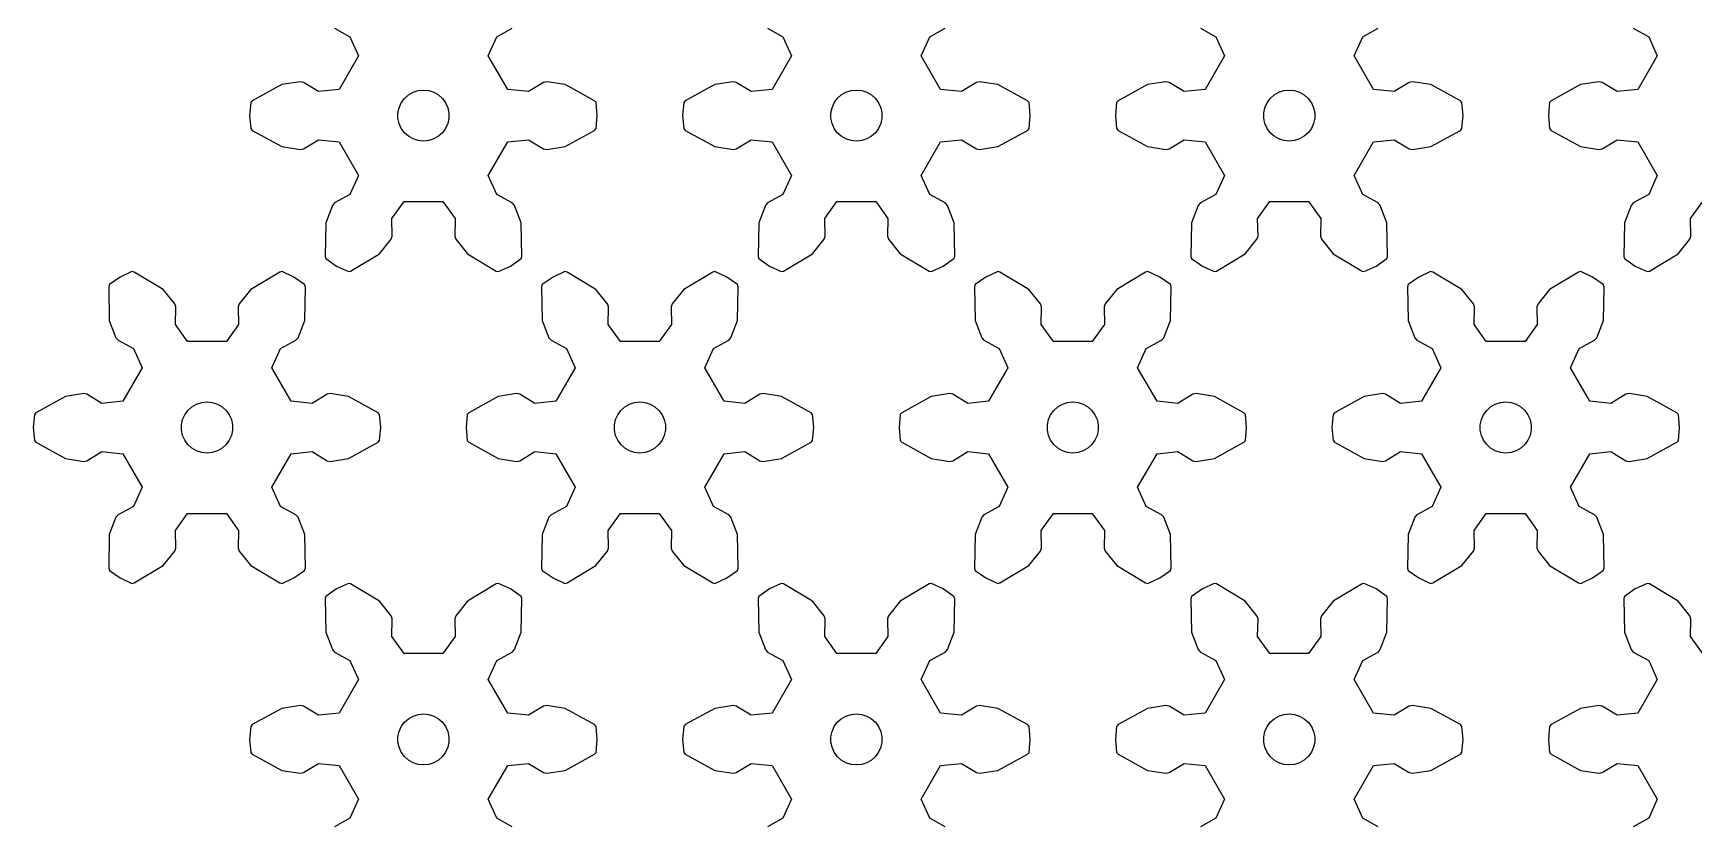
# Model space of a CAD drawing. Extents: x 0 to 198, y 0 to 238.
# Drawn here: x 0 to 97.3, y 59.2 to 105.4 of the extents above; entities that cross this region are included whole.
import ezdxf

# ---------------------------------------------------------------- set-up
doc = ezdxf.new("R2010")
doc.units = 0

msp = doc.modelspace()

# ---------------------------------------------------------------- linework, layer by layer
for p, q in [((17.667, 105.707), (18.566, 105.211)), ((18.566, 105.211), (19.074, 104.095)), ((26.67, 104.095), (27.177, 105.211)), ((27.177, 105.211), (28.077, 105.707)), ((43.039, 105.707), (43.938, 105.211)), ((43.938, 105.211), (44.446, 104.095)), ((52.042, 104.095), (52.549, 105.211)), ((52.549, 105.211), (53.449, 105.707)), ((68.411, 105.707), (69.31, 105.211)), ((69.31, 105.211), (69.817, 104.095)), ((77.414, 104.095), (77.921, 105.211)), ((77.921, 105.211), (78.82, 105.707)), ((93.782, 105.707), (94.682, 105.211)), ((94.682, 105.211), (95.189, 104.095)), ((19.074, 104.095), (17.935, 102.123)), ((27.808, 102.123), (26.67, 104.095)), ((44.446, 104.095), (43.307, 102.123)), ((53.18, 102.123), (52.042, 104.095)), ((69.817, 104.095), (68.679, 102.123)), ((78.552, 102.123), (77.414, 104.095)), ((95.189, 104.095), (94.051, 102.123)), ((14.572, 102.406), (12.842, 101.452)), ((15.644, 102.573), (14.572, 102.406)), ((15.836, 102.536), (15.644, 102.573)), ((16.715, 102.005), (15.836, 102.536)), ((29.908, 102.536), (29.028, 102.005)), ((30.1, 102.573), (29.908, 102.536)), ((31.172, 102.406), (30.1, 102.573)), ((32.902, 101.452), (31.172, 102.406)), ((39.943, 102.406), (38.214, 101.452)), ((41.016, 102.573), (39.943, 102.406)), ((41.208, 102.536), (41.016, 102.573)), ((42.087, 102.005), (41.208, 102.536)), ((55.28, 102.536), (54.4, 102.005)), ((55.471, 102.573), (55.28, 102.536)), ((56.544, 102.406), (55.471, 102.573)), ((58.273, 101.452), (56.544, 102.406)), ((65.315, 102.406), (63.586, 101.452)), ((66.388, 102.573), (65.315, 102.406)), ((66.58, 102.536), (66.388, 102.573)), ((67.459, 102.005), (66.58, 102.536)), ((80.651, 102.536), (79.772, 102.005)), ((80.843, 102.573), (80.651, 102.536)), ((81.916, 102.406), (80.843, 102.573)), ((83.645, 101.452), (81.916, 102.406)), ((90.687, 102.406), (88.958, 101.452)), ((91.76, 102.573), (90.687, 102.406)), ((91.951, 102.536), (91.76, 102.573)), ((92.831, 102.005), (91.951, 102.536)), ((12.753, 101.349), (12.686, 100.588)), ((12.842, 101.452), (12.753, 101.349)), ((17.935, 102.123), (16.715, 102.005)), ((21.445, 101.051), (21.573, 101.338)), ((21.573, 101.338), (21.757, 101.591)), ((21.757, 101.591), (21.99, 101.801)), ((21.99, 101.801), (22.262, 101.958)), ((22.262, 101.958), (22.56, 102.055)), ((22.56, 102.055), (22.872, 102.088)), ((22.872, 102.088), (23.184, 102.055)), ((23.184, 102.055), (23.482, 101.958)), ((23.482, 101.958), (23.754, 101.801)), ((23.754, 101.801), (23.987, 101.591)), ((23.987, 101.591), (24.171, 101.338)), ((24.171, 101.338), (24.298, 101.051)), ((29.028, 102.005), (27.808, 102.123)), ((32.991, 101.349), (32.902, 101.452)), ((33.058, 100.588), (32.991, 101.349)), ((38.124, 101.349), (38.058, 100.588)), ((38.214, 101.452), (38.124, 101.349)), ((43.307, 102.123), (42.087, 102.005)), ((46.817, 101.051), (46.945, 101.338)), ((46.945, 101.338), (47.129, 101.591)), ((47.129, 101.591), (47.362, 101.801)), ((47.362, 101.801), (47.634, 101.958)), ((47.634, 101.958), (47.932, 102.055)), ((47.932, 102.055), (48.244, 102.088)), ((48.244, 102.088), (48.556, 102.055)), ((48.556, 102.055), (48.854, 101.958)), ((48.854, 101.958), (49.125, 101.801)), ((49.125, 101.801), (49.358, 101.591)), ((49.358, 101.591), (49.543, 101.338)), ((49.543, 101.338), (49.67, 101.051)), ((54.4, 102.005), (53.18, 102.123)), ((58.363, 101.349), (58.273, 101.452)), ((58.43, 100.588), (58.363, 101.349)), ((63.496, 101.349), (63.43, 100.588)), ((63.586, 101.452), (63.496, 101.349)), ((68.679, 102.123), (67.459, 102.005)), ((72.189, 101.051), (72.316, 101.338)), ((72.316, 101.338), (72.501, 101.591)), ((72.501, 101.591), (72.734, 101.801)), ((72.734, 101.801), (73.005, 101.958)), ((73.005, 101.958), (73.304, 102.055)), ((73.304, 102.055), (73.615, 102.088)), ((73.615, 102.088), (73.927, 102.055)), ((73.927, 102.055), (74.226, 101.958)), ((74.226, 101.958), (74.497, 101.801)), ((74.497, 101.801), (74.73, 101.591)), ((74.73, 101.591), (74.915, 101.338)), ((74.915, 101.338), (75.042, 101.051)), ((79.772, 102.005), (78.552, 102.123)), ((83.735, 101.349), (83.645, 101.452)), ((83.801, 100.588), (83.735, 101.349)), ((88.868, 101.349), (88.801, 100.588)), ((88.958, 101.452), (88.868, 101.349)), ((94.051, 102.123), (92.831, 102.005)), ((12.686, 100.588), (12.753, 99.826)), ((21.38, 100.744), (21.445, 101.051)), ((21.38, 100.431), (21.38, 100.744)), ((21.445, 100.124), (21.38, 100.431)), ((24.298, 101.051), (24.364, 100.744)), ((24.364, 100.431), (24.298, 100.124)), ((24.364, 100.744), (24.364, 100.431)), ((32.991, 99.826), (33.058, 100.588)), ((38.058, 100.588), (38.124, 99.826)), ((46.752, 100.744), (46.817, 101.051)), ((46.752, 100.431), (46.752, 100.744)), ((46.817, 100.124), (46.752, 100.431)), ((49.67, 101.051), (49.735, 100.744)), ((49.735, 100.431), (49.67, 100.124)), ((49.735, 100.744), (49.735, 100.431)), ((58.363, 99.826), (58.43, 100.588)), ((63.43, 100.588), (63.496, 99.826)), ((72.124, 100.744), (72.189, 101.051)), ((72.124, 100.431), (72.124, 100.744)), ((72.189, 100.124), (72.124, 100.431)), ((75.042, 101.051), (75.107, 100.744)), ((75.107, 100.431), (75.042, 100.124)), ((75.107, 100.744), (75.107, 100.431)), ((83.735, 99.826), (83.801, 100.588)), ((88.801, 100.588), (88.868, 99.826)), ((12.753, 99.826), (12.842, 99.724)), ((12.842, 99.724), (14.572, 98.769)), ((21.573, 99.838), (21.445, 100.124)), ((21.757, 99.584), (21.573, 99.838)), ((21.99, 99.374), (21.757, 99.584)), ((22.262, 99.217), (21.99, 99.374)), ((23.754, 99.374), (23.482, 99.217)), ((23.987, 99.584), (23.754, 99.374)), ((24.171, 99.838), (23.987, 99.584)), ((24.298, 100.124), (24.171, 99.838)), ((31.172, 98.769), (32.902, 99.724)), ((32.902, 99.724), (32.991, 99.826)), ((38.124, 99.826), (38.214, 99.724)), ((38.214, 99.724), (39.943, 98.769)), ((46.945, 99.838), (46.817, 100.124)), ((47.129, 99.584), (46.945, 99.838)), ((47.362, 99.374), (47.129, 99.584)), ((47.634, 99.217), (47.362, 99.374)), ((49.125, 99.374), (48.854, 99.217)), ((49.358, 99.584), (49.125, 99.374)), ((49.543, 99.838), (49.358, 99.584)), ((49.67, 100.124), (49.543, 99.838)), ((56.544, 98.769), (58.273, 99.724)), ((58.273, 99.724), (58.363, 99.826)), ((63.496, 99.826), (63.586, 99.724)), ((63.586, 99.724), (65.315, 98.769)), ((72.316, 99.838), (72.189, 100.124)), ((72.501, 99.584), (72.316, 99.838)), ((72.734, 99.374), (72.501, 99.584)), ((73.005, 99.217), (72.734, 99.374)), ((74.497, 99.374), (74.226, 99.217)), ((74.73, 99.584), (74.497, 99.374)), ((74.915, 99.838), (74.73, 99.584)), ((75.042, 100.124), (74.915, 99.838)), ((81.916, 98.769), (83.645, 99.724)), ((83.645, 99.724), (83.735, 99.826)), ((88.868, 99.826), (88.958, 99.724)), ((88.958, 99.724), (90.687, 98.769)), ((14.572, 98.769), (15.644, 98.602)), ((15.644, 98.602), (15.836, 98.64)), ((15.836, 98.64), (16.715, 99.17)), ((16.715, 99.17), (17.935, 99.052)), ((17.935, 99.052), (19.074, 97.08)), ((22.56, 99.12), (22.262, 99.217)), ((22.872, 99.088), (22.56, 99.12)), ((23.184, 99.12), (22.872, 99.088)), ((23.482, 99.217), (23.184, 99.12)), ((26.67, 97.08), (27.808, 99.052)), ((27.808, 99.052), (29.028, 99.17)), ((29.028, 99.17), (29.908, 98.64)), ((29.908, 98.64), (30.1, 98.602)), ((30.1, 98.602), (31.172, 98.769)), ((39.943, 98.769), (41.016, 98.602)), ((41.016, 98.602), (41.208, 98.64)), ((41.208, 98.64), (42.087, 99.17)), ((42.087, 99.17), (43.307, 99.052)), ((43.307, 99.052), (44.446, 97.08)), ((47.932, 99.12), (47.634, 99.217)), ((48.244, 99.088), (47.932, 99.12)), ((48.556, 99.12), (48.244, 99.088)), ((48.854, 99.217), (48.556, 99.12)), ((52.042, 97.08), (53.18, 99.052)), ((53.18, 99.052), (54.4, 99.17)), ((54.4, 99.17), (55.28, 98.64)), ((55.28, 98.64), (55.471, 98.602)), ((55.471, 98.602), (56.544, 98.769)), ((65.315, 98.769), (66.388, 98.602)), ((66.388, 98.602), (66.58, 98.64)), ((66.58, 98.64), (67.459, 99.17)), ((67.459, 99.17), (68.679, 99.052)), ((68.679, 99.052), (69.817, 97.08)), ((73.304, 99.12), (73.005, 99.217)), ((73.615, 99.088), (73.304, 99.12)), ((73.927, 99.12), (73.615, 99.088)), ((74.226, 99.217), (73.927, 99.12)), ((77.414, 97.08), (78.552, 99.052)), ((78.552, 99.052), (79.772, 99.17)), ((79.772, 99.17), (80.651, 98.64)), ((80.651, 98.64), (80.843, 98.602)), ((80.843, 98.602), (81.916, 98.769)), ((90.687, 98.769), (91.76, 98.602)), ((91.76, 98.602), (91.951, 98.64)), ((91.951, 98.64), (92.831, 99.17)), ((92.831, 99.17), (94.051, 99.052)), ((94.051, 99.052), (95.189, 97.08)), ((19.074, 97.08), (18.566, 95.965)), ((27.177, 95.965), (26.67, 97.08)), ((44.446, 97.08), (43.938, 95.965)), ((52.549, 95.965), (52.042, 97.08)), ((69.817, 97.08), (69.31, 95.965)), ((77.921, 95.965), (77.414, 97.08)), ((95.189, 97.08), (94.682, 95.965)), ((17.667, 95.468), (17.538, 95.321)), ((18.566, 95.965), (17.667, 95.468)), ((21.021, 94.547), (21.733, 95.545)), ((21.733, 95.545), (24.01, 95.545)), ((24.01, 95.545), (24.723, 94.547)), ((28.077, 95.468), (27.177, 95.965)), ((28.205, 95.321), (28.077, 95.468)), ((43.039, 95.468), (42.91, 95.321)), ((43.938, 95.965), (43.039, 95.468)), ((46.393, 94.547), (47.105, 95.545)), ((47.105, 95.545), (49.382, 95.545)), ((49.382, 95.545), (50.095, 94.547)), ((53.449, 95.468), (52.549, 95.965)), ((53.577, 95.321), (53.449, 95.468)), ((68.411, 95.468), (68.282, 95.321)), ((69.31, 95.965), (68.411, 95.468)), ((71.765, 94.547), (72.477, 95.545)), ((72.477, 95.545), (74.754, 95.545)), ((74.754, 95.545), (75.466, 94.547)), ((78.82, 95.468), (77.921, 95.965)), ((78.949, 95.321), (78.82, 95.468)), ((93.782, 95.468), (93.654, 95.321)), ((94.682, 95.965), (93.782, 95.468)), ((97.136, 94.547), (97.849, 95.545)), ((17.538, 95.321), (17.147, 94.309)), ((21.041, 93.52), (21.021, 94.547)), ((24.723, 94.547), (24.703, 93.52)), ((28.596, 94.309), (28.205, 95.321)), ((42.91, 95.321), (42.519, 94.309)), ((46.413, 93.52), (46.393, 94.547)), ((50.095, 94.547), (50.075, 93.52)), ((53.968, 94.309), (53.577, 95.321)), ((68.282, 95.321), (67.891, 94.309)), ((71.785, 93.52), (71.765, 94.547)), ((75.466, 94.547), (75.446, 93.52)), ((79.34, 94.309), (78.949, 95.321)), ((93.654, 95.321), (93.263, 94.309)), ((97.156, 93.52), (97.136, 94.547)), ((17.147, 94.309), (17.109, 92.334)), ((20.978, 93.335), (21.041, 93.52)), ((24.703, 93.52), (24.766, 93.335)), ((28.635, 92.334), (28.596, 94.309)), ((42.519, 94.309), (42.48, 92.334)), ((46.349, 93.335), (46.413, 93.52)), ((50.075, 93.52), (50.138, 93.335)), ((54.007, 92.334), (53.968, 94.309)), ((67.891, 94.309), (67.852, 92.334)), ((71.721, 93.335), (71.785, 93.52)), ((75.446, 93.52), (75.51, 93.335)), ((79.379, 92.334), (79.34, 94.309)), ((93.263, 94.309), (93.224, 92.334)), ((97.093, 93.335), (97.156, 93.52)), ((18.605, 91.47), (20.296, 92.49)), ((20.296, 92.49), (20.978, 93.335)), ((24.766, 93.335), (25.447, 92.49)), ((25.447, 92.49), (27.138, 91.47)), ((43.977, 91.47), (45.668, 92.49)), ((45.668, 92.49), (46.349, 93.335)), ((50.138, 93.335), (50.819, 92.49)), ((50.819, 92.49), (52.51, 91.47)), ((69.349, 91.47), (71.04, 92.49)), ((71.04, 92.49), (71.721, 93.335)), ((75.51, 93.335), (76.191, 92.49)), ((76.191, 92.49), (77.882, 91.47)), ((94.721, 91.47), (96.412, 92.49)), ((96.412, 92.49), (97.093, 93.335)), ((17.109, 92.334), (17.153, 92.205)), ((17.153, 92.205), (17.779, 91.766)), ((17.779, 91.766), (18.472, 91.443)), ((27.272, 91.443), (27.965, 91.766)), ((27.965, 91.766), (28.591, 92.205)), ((28.591, 92.205), (28.635, 92.334)), ((42.48, 92.334), (42.525, 92.205)), ((42.525, 92.205), (43.151, 91.766)), ((43.151, 91.766), (43.844, 91.443)), ((52.644, 91.443), (53.337, 91.766)), ((53.337, 91.766), (53.963, 92.205)), ((53.963, 92.205), (54.007, 92.334)), ((67.852, 92.334), (67.896, 92.205)), ((67.896, 92.205), (68.523, 91.766)), ((68.523, 91.766), (69.215, 91.443)), ((78.016, 91.443), (78.708, 91.766)), ((78.708, 91.766), (79.335, 92.205)), ((79.335, 92.205), (79.379, 92.334)), ((93.224, 92.334), (93.268, 92.205)), ((93.268, 92.205), (93.894, 91.766)), ((93.894, 91.766), (94.587, 91.443)), ((4.467, 90.682), (4.423, 90.553)), ((4.423, 90.553), (4.461, 88.578)), ((5.093, 91.12), (4.467, 90.682)), ((5.786, 91.443), (5.093, 91.12)), ((5.919, 91.417), (5.786, 91.443)), ((7.61, 90.396), (5.919, 91.417)), ((14.452, 91.417), (12.761, 90.396)), ((14.586, 91.443), (14.452, 91.417)), ((15.279, 91.12), (14.586, 91.443)), ((15.905, 90.682), (15.279, 91.12)), ((15.949, 90.553), (15.905, 90.682)), ((15.911, 88.578), (15.949, 90.553)), ((18.472, 91.443), (18.605, 91.47)), ((27.138, 91.47), (27.272, 91.443)), ((29.839, 90.682), (29.795, 90.553)), ((29.795, 90.553), (29.833, 88.578)), ((30.465, 91.12), (29.839, 90.682)), ((31.158, 91.443), (30.465, 91.12)), ((31.291, 91.417), (31.158, 91.443)), ((32.982, 90.396), (31.291, 91.417)), ((39.824, 91.417), (38.133, 90.396)), ((39.958, 91.443), (39.824, 91.417)), ((40.651, 91.12), (39.958, 91.443)), ((41.277, 90.682), (40.651, 91.12)), ((41.321, 90.553), (41.277, 90.682)), ((41.282, 88.578), (41.321, 90.553)), ((43.844, 91.443), (43.977, 91.47)), ((52.51, 91.47), (52.644, 91.443)), ((55.21, 90.682), (55.166, 90.553)), ((55.166, 90.553), (55.205, 88.578)), ((55.837, 91.12), (55.21, 90.682)), ((56.529, 91.443), (55.837, 91.12)), ((56.663, 91.417), (56.529, 91.443)), ((58.354, 90.396), (56.663, 91.417)), ((65.196, 91.417), (63.505, 90.396)), ((65.33, 91.443), (65.196, 91.417)), ((66.023, 91.12), (65.33, 91.443)), ((66.649, 90.682), (66.023, 91.12)), ((66.693, 90.553), (66.649, 90.682)), ((66.654, 88.578), (66.693, 90.553)), ((69.215, 91.443), (69.349, 91.47)), ((77.882, 91.47), (78.016, 91.443)), ((80.582, 90.682), (80.538, 90.553)), ((80.538, 90.553), (80.577, 88.578)), ((81.208, 91.12), (80.582, 90.682)), ((81.901, 91.443), (81.208, 91.12)), ((82.035, 91.417), (81.901, 91.443)), ((83.726, 90.396), (82.035, 91.417)), ((90.568, 91.417), (88.877, 90.396)), ((90.702, 91.443), (90.568, 91.417)), ((91.394, 91.12), (90.702, 91.443)), ((92.021, 90.682), (91.394, 91.12)), ((92.065, 90.553), (92.021, 90.682)), ((92.026, 88.578), (92.065, 90.553)), ((94.587, 91.443), (94.721, 91.47)), ((8.292, 89.551), (7.61, 90.396)), ((8.355, 89.366), (8.292, 89.551)), ((12.08, 89.551), (12.017, 89.366)), ((12.761, 90.396), (12.08, 89.551)), ((33.664, 89.551), (32.982, 90.396)), ((33.727, 89.366), (33.664, 89.551)), ((37.452, 89.551), (37.389, 89.366)), ((38.133, 90.396), (37.452, 89.551)), ((59.035, 89.551), (58.354, 90.396)), ((59.099, 89.366), (59.035, 89.551)), ((62.824, 89.551), (62.76, 89.366)), ((63.505, 90.396), (62.824, 89.551)), ((84.407, 89.551), (83.726, 90.396)), ((84.471, 89.366), (84.407, 89.551)), ((88.196, 89.551), (88.132, 89.366)), ((88.877, 90.396), (88.196, 89.551)), ((4.461, 88.578), (4.852, 87.566)), ((8.335, 88.339), (8.355, 89.366)), ((12.017, 89.366), (12.037, 88.339)), ((15.52, 87.566), (15.911, 88.578)), ((29.833, 88.578), (30.224, 87.566)), ((33.707, 88.339), (33.727, 89.366)), ((37.389, 89.366), (37.409, 88.339)), ((40.891, 87.566), (41.282, 88.578)), ((55.205, 88.578), (55.596, 87.566)), ((59.079, 88.339), (59.099, 89.366)), ((62.76, 89.366), (62.781, 88.339)), ((66.263, 87.566), (66.654, 88.578)), ((80.577, 88.578), (80.968, 87.566)), ((84.45, 88.339), (84.471, 89.366)), ((88.132, 89.366), (88.152, 88.339)), ((91.635, 87.566), (92.026, 88.578)), ((9.047, 87.342), (8.335, 88.339)), ((12.037, 88.339), (11.324, 87.342)), ((34.419, 87.342), (33.707, 88.339)), ((37.409, 88.339), (36.696, 87.342)), ((59.791, 87.342), (59.079, 88.339)), ((62.781, 88.339), (62.068, 87.342)), ((85.163, 87.342), (84.45, 88.339)), ((88.152, 88.339), (87.44, 87.342)), ((4.852, 87.566), (4.981, 87.418)), ((4.981, 87.418), (5.88, 86.922)), ((5.88, 86.922), (6.388, 85.806)), ((11.324, 87.342), (9.047, 87.342)), ((13.984, 85.806), (14.491, 86.922)), ((14.491, 86.922), (15.391, 87.418)), ((15.391, 87.418), (15.52, 87.566)), ((30.224, 87.566), (30.353, 87.418)), ((30.353, 87.418), (31.252, 86.922)), ((31.252, 86.922), (31.76, 85.806)), ((36.696, 87.342), (34.419, 87.342)), ((39.356, 85.806), (39.863, 86.922)), ((39.863, 86.922), (40.763, 87.418)), ((40.763, 87.418), (40.891, 87.566)), ((55.596, 87.566), (55.725, 87.418)), ((55.725, 87.418), (56.624, 86.922)), ((56.624, 86.922), (57.132, 85.806)), ((62.068, 87.342), (59.791, 87.342)), ((64.728, 85.806), (65.235, 86.922)), ((65.235, 86.922), (66.135, 87.418)), ((66.135, 87.418), (66.263, 87.566)), ((80.968, 87.566), (81.096, 87.418)), ((81.096, 87.418), (81.996, 86.922)), ((81.996, 86.922), (82.503, 85.806)), ((87.44, 87.342), (85.163, 87.342)), ((90.099, 85.806), (90.607, 86.922)), ((90.607, 86.922), (91.506, 87.418)), ((91.506, 87.418), (91.635, 87.566)), ((6.388, 85.806), (5.249, 83.834)), ((15.123, 83.834), (13.984, 85.806)), ((31.76, 85.806), (30.621, 83.834)), ((40.494, 83.834), (39.356, 85.806)), ((57.132, 85.806), (55.993, 83.834)), ((65.866, 83.834), (64.728, 85.806)), ((82.503, 85.806), (81.365, 83.834)), ((91.238, 83.834), (90.099, 85.806)), ((1.886, 84.117), (0.156, 83.163)), ((2.958, 84.285), (1.886, 84.117)), ((3.15, 84.247), (2.958, 84.285)), ((4.029, 83.716), (3.15, 84.247)), ((5.249, 83.834), (4.029, 83.716)), ((9.576, 83.669), (9.874, 83.766)), ((9.874, 83.766), (10.186, 83.799)), ((10.186, 83.799), (10.498, 83.766)), ((10.498, 83.766), (10.796, 83.669)), ((16.342, 83.716), (15.123, 83.834)), ((17.222, 84.247), (16.342, 83.716)), ((17.414, 84.285), (17.222, 84.247)), ((18.486, 84.117), (17.414, 84.285)), ((20.216, 83.163), (18.486, 84.117)), ((27.258, 84.117), (25.528, 83.163)), ((28.33, 84.285), (27.258, 84.117)), ((28.522, 84.247), (28.33, 84.285)), ((29.401, 83.716), (28.522, 84.247)), ((30.621, 83.834), (29.401, 83.716)), ((34.948, 83.669), (35.246, 83.766)), ((35.246, 83.766), (35.558, 83.799)), ((35.558, 83.799), (35.87, 83.766)), ((35.87, 83.766), (36.168, 83.669)), ((41.714, 83.716), (40.494, 83.834)), ((42.594, 84.247), (41.714, 83.716)), ((42.786, 84.285), (42.594, 84.247)), ((43.858, 84.117), (42.786, 84.285)), ((45.587, 83.163), (43.858, 84.117)), ((52.629, 84.117), (50.9, 83.163)), ((53.702, 84.285), (52.629, 84.117)), ((53.894, 84.247), (53.702, 84.285)), ((54.773, 83.716), (53.894, 84.247)), ((55.993, 83.834), (54.773, 83.716)), ((60.319, 83.669), (60.618, 83.766)), ((60.618, 83.766), (60.93, 83.799)), ((60.93, 83.799), (61.241, 83.766)), ((61.241, 83.766), (61.54, 83.669)), ((67.086, 83.716), (65.866, 83.834)), ((67.965, 84.247), (67.086, 83.716)), ((68.157, 84.285), (67.965, 84.247)), ((69.23, 84.117), (68.157, 84.285)), ((70.959, 83.163), (69.23, 84.117)), ((78.001, 84.117), (76.272, 83.163)), ((79.074, 84.285), (78.001, 84.117)), ((79.266, 84.247), (79.074, 84.285)), ((80.145, 83.716), (79.266, 84.247)), ((81.365, 83.834), (80.145, 83.716)), ((85.691, 83.669), (85.99, 83.766)), ((85.99, 83.766), (86.301, 83.799)), ((86.301, 83.799), (86.613, 83.766)), ((86.613, 83.766), (86.912, 83.669)), ((92.458, 83.716), (91.238, 83.834)), ((93.337, 84.247), (92.458, 83.716)), ((93.529, 84.285), (93.337, 84.247)), ((94.602, 84.117), (93.529, 84.285)), ((96.331, 83.163), (94.602, 84.117)), ((0.067, 83.06), (0, 82.299)), ((0.156, 83.163), (0.067, 83.06)), ((8.694, 82.456), (8.759, 82.762)), ((8.759, 82.762), (8.887, 83.049)), ((8.887, 83.049), (9.071, 83.303)), ((9.071, 83.303), (9.304, 83.512)), ((9.304, 83.512), (9.576, 83.669)), ((10.796, 83.669), (11.068, 83.512)), ((11.068, 83.512), (11.301, 83.303)), ((11.301, 83.303), (11.485, 83.049)), ((11.485, 83.049), (11.613, 82.762)), ((11.613, 82.762), (11.678, 82.456)), ((20.305, 83.06), (20.216, 83.163)), ((20.372, 82.299), (20.305, 83.06)), ((25.438, 83.06), (25.372, 82.299)), ((25.528, 83.163), (25.438, 83.06)), ((34.066, 82.456), (34.131, 82.762)), ((34.131, 82.762), (34.259, 83.049)), ((34.259, 83.049), (34.443, 83.303)), ((34.443, 83.303), (34.676, 83.512)), ((34.676, 83.512), (34.948, 83.669)), ((36.168, 83.669), (36.439, 83.512)), ((36.439, 83.512), (36.672, 83.303)), ((36.672, 83.303), (36.857, 83.049)), ((36.857, 83.049), (36.984, 82.762)), ((36.984, 82.762), (37.05, 82.456)), ((45.677, 83.06), (45.587, 83.163)), ((45.744, 82.299), (45.677, 83.06)), ((50.81, 83.06), (50.744, 82.299)), ((50.9, 83.163), (50.81, 83.06)), ((59.438, 82.456), (59.503, 82.762)), ((59.503, 82.762), (59.631, 83.049)), ((59.631, 83.049), (59.815, 83.303)), ((59.815, 83.303), (60.048, 83.512)), ((60.048, 83.512), (60.319, 83.669)), ((61.54, 83.669), (61.811, 83.512)), ((61.811, 83.512), (62.044, 83.303)), ((62.044, 83.303), (62.229, 83.049)), ((62.229, 83.049), (62.356, 82.762)), ((62.356, 82.762), (62.421, 82.456)), ((71.049, 83.06), (70.959, 83.163)), ((71.115, 82.299), (71.049, 83.06)), ((76.182, 83.06), (76.115, 82.299)), ((76.272, 83.163), (76.182, 83.06)), ((84.81, 82.456), (84.875, 82.762)), ((84.875, 82.762), (85.002, 83.049)), ((85.002, 83.049), (85.187, 83.303)), ((85.187, 83.303), (85.42, 83.512)), ((85.42, 83.512), (85.691, 83.669)), ((86.912, 83.669), (87.183, 83.512)), ((87.183, 83.512), (87.416, 83.303)), ((87.416, 83.303), (87.6, 83.049)), ((87.6, 83.049), (87.728, 82.762)), ((87.728, 82.762), (87.793, 82.456)), ((96.421, 83.06), (96.331, 83.163)), ((96.487, 82.299), (96.421, 83.06)), ((0, 82.299), (0.067, 81.537)), ((8.694, 82.142), (8.694, 82.456)), ((8.759, 81.835), (8.694, 82.142)), ((8.887, 81.549), (8.759, 81.835)), ((11.613, 81.835), (11.485, 81.549)), ((11.678, 82.142), (11.613, 81.835)), ((11.678, 82.456), (11.678, 82.142)), ((20.305, 81.537), (20.372, 82.299)), ((25.372, 82.299), (25.438, 81.537)), ((34.066, 82.142), (34.066, 82.456)), ((34.131, 81.835), (34.066, 82.142)), ((34.259, 81.549), (34.131, 81.835)), ((36.984, 81.835), (36.857, 81.549)), ((37.05, 82.142), (36.984, 81.835)), ((37.05, 82.456), (37.05, 82.142)), ((45.677, 81.537), (45.744, 82.299)), ((50.744, 82.299), (50.81, 81.537)), ((59.438, 82.142), (59.438, 82.456)), ((59.503, 81.835), (59.438, 82.142)), ((59.631, 81.549), (59.503, 81.835)), ((62.356, 81.835), (62.229, 81.549)), ((62.421, 82.142), (62.356, 81.835)), ((62.421, 82.456), (62.421, 82.142)), ((71.049, 81.537), (71.115, 82.299)), ((76.115, 82.299), (76.182, 81.537)), ((84.81, 82.142), (84.81, 82.456)), ((84.875, 81.835), (84.81, 82.142)), ((85.002, 81.549), (84.875, 81.835)), ((87.728, 81.835), (87.6, 81.549)), ((87.793, 82.142), (87.728, 81.835)), ((87.793, 82.456), (87.793, 82.142)), ((96.421, 81.537), (96.487, 82.299)), ((0.067, 81.537), (0.156, 81.435)), ((0.156, 81.435), (1.886, 80.481)), ((3.15, 80.351), (4.029, 80.882)), ((4.029, 80.882), (5.249, 80.764)), ((9.071, 81.295), (8.887, 81.549)), ((9.304, 81.085), (9.071, 81.295)), ((9.576, 80.929), (9.304, 81.085)), ((9.874, 80.832), (9.576, 80.929)), ((10.186, 80.799), (9.874, 80.832)), ((10.498, 80.832), (10.186, 80.799)), ((10.796, 80.929), (10.498, 80.832)), ((11.068, 81.085), (10.796, 80.929)), ((11.301, 81.295), (11.068, 81.085)), ((11.485, 81.549), (11.301, 81.295)), ((15.123, 80.764), (16.342, 80.882)), ((16.342, 80.882), (17.222, 80.351)), ((18.486, 80.481), (20.216, 81.435)), ((20.216, 81.435), (20.305, 81.537)), ((25.438, 81.537), (25.528, 81.435)), ((25.528, 81.435), (27.258, 80.481)), ((28.522, 80.351), (29.401, 80.882)), ((29.401, 80.882), (30.621, 80.764)), ((34.443, 81.295), (34.259, 81.549)), ((34.676, 81.085), (34.443, 81.295)), ((34.948, 80.929), (34.676, 81.085)), ((35.246, 80.832), (34.948, 80.929)), ((35.558, 80.799), (35.246, 80.832)), ((35.87, 80.832), (35.558, 80.799)), ((36.168, 80.929), (35.87, 80.832)), ((36.439, 81.085), (36.168, 80.929)), ((36.672, 81.295), (36.439, 81.085)), ((36.857, 81.549), (36.672, 81.295)), ((40.494, 80.764), (41.714, 80.882)), ((41.714, 80.882), (42.594, 80.351)), ((43.858, 80.481), (45.587, 81.435)), ((45.587, 81.435), (45.677, 81.537)), ((50.81, 81.537), (50.9, 81.435)), ((50.9, 81.435), (52.629, 80.481)), ((53.894, 80.351), (54.773, 80.882)), ((54.773, 80.882), (55.993, 80.764)), ((59.815, 81.295), (59.631, 81.549)), ((60.048, 81.085), (59.815, 81.295)), ((60.319, 80.929), (60.048, 81.085)), ((60.618, 80.832), (60.319, 80.929)), ((60.93, 80.799), (60.618, 80.832)), ((61.241, 80.832), (60.93, 80.799)), ((61.54, 80.929), (61.241, 80.832)), ((61.811, 81.085), (61.54, 80.929)), ((62.044, 81.295), (61.811, 81.085)), ((62.229, 81.549), (62.044, 81.295)), ((65.866, 80.764), (67.086, 80.882)), ((67.086, 80.882), (67.965, 80.351)), ((69.23, 80.481), (70.959, 81.435)), ((70.959, 81.435), (71.049, 81.537)), ((76.182, 81.537), (76.272, 81.435)), ((76.272, 81.435), (78.001, 80.481)), ((79.266, 80.351), (80.145, 80.882)), ((80.145, 80.882), (81.365, 80.764)), ((85.187, 81.295), (85.002, 81.549)), ((85.42, 81.085), (85.187, 81.295)), ((85.691, 80.929), (85.42, 81.085)), ((85.99, 80.832), (85.691, 80.929)), ((86.301, 80.799), (85.99, 80.832)), ((86.613, 80.832), (86.301, 80.799)), ((86.912, 80.929), (86.613, 80.832)), ((87.183, 81.085), (86.912, 80.929)), ((87.416, 81.295), (87.183, 81.085)), ((87.6, 81.549), (87.416, 81.295)), ((91.238, 80.764), (92.458, 80.882)), ((92.458, 80.882), (93.337, 80.351)), ((94.602, 80.481), (96.331, 81.435)), ((96.331, 81.435), (96.421, 81.537)), ((1.886, 80.481), (2.958, 80.313)), ((2.958, 80.313), (3.15, 80.351)), ((5.249, 80.764), (6.388, 78.791)), ((13.984, 78.791), (15.123, 80.764)), ((17.222, 80.351), (17.414, 80.313)), ((17.414, 80.313), (18.486, 80.481)), ((27.258, 80.481), (28.33, 80.313)), ((28.33, 80.313), (28.522, 80.351)), ((30.621, 80.764), (31.76, 78.791)), ((39.356, 78.791), (40.494, 80.764)), ((42.594, 80.351), (42.786, 80.313)), ((42.786, 80.313), (43.858, 80.481)), ((52.629, 80.481), (53.702, 80.313)), ((53.702, 80.313), (53.894, 80.351)), ((55.993, 80.764), (57.132, 78.791)), ((64.728, 78.791), (65.866, 80.764)), ((67.965, 80.351), (68.157, 80.313)), ((68.157, 80.313), (69.23, 80.481)), ((78.001, 80.481), (79.074, 80.313)), ((79.074, 80.313), (79.266, 80.351)), ((81.365, 80.764), (82.503, 78.791)), ((90.099, 78.791), (91.238, 80.764)), ((93.337, 80.351), (93.529, 80.313)), ((93.529, 80.313), (94.602, 80.481)), ((6.388, 78.791), (5.88, 77.676)), ((14.491, 77.676), (13.984, 78.791)), ((31.76, 78.791), (31.252, 77.676)), ((39.863, 77.676), (39.356, 78.791)), ((57.132, 78.791), (56.624, 77.676)), ((65.235, 77.676), (64.728, 78.791)), ((82.503, 78.791), (81.996, 77.676)), ((90.607, 77.676), (90.099, 78.791)), ((4.852, 77.032), (4.461, 76.02)), ((4.981, 77.18), (4.852, 77.032)), ((5.88, 77.676), (4.981, 77.18)), ((8.335, 76.259), (9.047, 77.256)), ((9.047, 77.256), (11.324, 77.256)), ((11.324, 77.256), (12.037, 76.259)), ((15.391, 77.18), (14.491, 77.676)), ((15.52, 77.032), (15.391, 77.18)), ((15.911, 76.02), (15.52, 77.032)), ((30.224, 77.032), (29.833, 76.02)), ((30.353, 77.18), (30.224, 77.032)), ((31.252, 77.676), (30.353, 77.18)), ((33.707, 76.259), (34.419, 77.256)), ((34.419, 77.256), (36.696, 77.256)), ((36.696, 77.256), (37.409, 76.259)), ((40.763, 77.18), (39.863, 77.676)), ((40.891, 77.032), (40.763, 77.18)), ((41.282, 76.02), (40.891, 77.032)), ((55.596, 77.032), (55.205, 76.02)), ((55.725, 77.18), (55.596, 77.032)), ((56.624, 77.676), (55.725, 77.18)), ((59.079, 76.259), (59.791, 77.256)), ((59.791, 77.256), (62.068, 77.256)), ((62.068, 77.256), (62.781, 76.259)), ((66.135, 77.18), (65.235, 77.676)), ((66.263, 77.032), (66.135, 77.18)), ((66.654, 76.02), (66.263, 77.032)), ((80.968, 77.032), (80.577, 76.02)), ((81.096, 77.18), (80.968, 77.032)), ((81.996, 77.676), (81.096, 77.18)), ((84.45, 76.259), (85.163, 77.256)), ((85.163, 77.256), (87.44, 77.256)), ((87.44, 77.256), (88.152, 76.259)), ((91.506, 77.18), (90.607, 77.676)), ((91.635, 77.032), (91.506, 77.18)), ((92.026, 76.02), (91.635, 77.032)), ((4.461, 76.02), (4.423, 74.045)), ((8.355, 75.232), (8.335, 76.259)), ((12.037, 76.259), (12.017, 75.232)), ((15.949, 74.045), (15.911, 76.02)), ((29.833, 76.02), (29.795, 74.045)), ((33.727, 75.232), (33.707, 76.259)), ((37.409, 76.259), (37.389, 75.232)), ((41.321, 74.045), (41.282, 76.02)), ((55.205, 76.02), (55.166, 74.045)), ((59.099, 75.232), (59.079, 76.259)), ((62.781, 76.259), (62.76, 75.232)), ((66.693, 74.045), (66.654, 76.02)), ((80.577, 76.02), (80.538, 74.045)), ((84.471, 75.232), (84.45, 76.259)), ((88.152, 76.259), (88.132, 75.232)), ((92.065, 74.045), (92.026, 76.02)), ((7.61, 74.202), (8.292, 75.047)), ((8.292, 75.047), (8.355, 75.232)), ((12.017, 75.232), (12.08, 75.047)), ((12.08, 75.047), (12.761, 74.202)), ((32.982, 74.202), (33.664, 75.047)), ((33.664, 75.047), (33.727, 75.232)), ((37.389, 75.232), (37.452, 75.047)), ((37.452, 75.047), (38.133, 74.202)), ((58.354, 74.202), (59.035, 75.047)), ((59.035, 75.047), (59.099, 75.232)), ((62.76, 75.232), (62.824, 75.047)), ((62.824, 75.047), (63.505, 74.202)), ((83.726, 74.202), (84.407, 75.047)), ((84.407, 75.047), (84.471, 75.232)), ((88.132, 75.232), (88.196, 75.047)), ((88.196, 75.047), (88.877, 74.202)), ((4.423, 74.045), (4.467, 73.916)), ((5.919, 73.181), (7.61, 74.202)), ((12.761, 74.202), (14.452, 73.181)), ((15.905, 73.916), (15.949, 74.045)), ((29.795, 74.045), (29.839, 73.916)), ((31.291, 73.181), (32.982, 74.202)), ((38.133, 74.202), (39.824, 73.181)), ((41.277, 73.916), (41.321, 74.045)), ((55.166, 74.045), (55.21, 73.916)), ((56.663, 73.181), (58.354, 74.202)), ((63.505, 74.202), (65.196, 73.181)), ((66.649, 73.916), (66.693, 74.045)), ((80.538, 74.045), (80.582, 73.916)), ((82.035, 73.181), (83.726, 74.202)), ((88.877, 74.202), (90.568, 73.181)), ((92.021, 73.916), (92.065, 74.045)), ((4.467, 73.916), (5.093, 73.478)), ((5.093, 73.478), (5.786, 73.155)), ((5.786, 73.155), (5.919, 73.181)), ((14.452, 73.181), (14.586, 73.155)), ((14.586, 73.155), (15.279, 73.478)), ((15.279, 73.478), (15.905, 73.916)), ((18.472, 73.155), (17.779, 72.832)), ((18.605, 73.128), (18.472, 73.155)), ((20.296, 72.108), (18.605, 73.128)), ((27.138, 73.128), (25.447, 72.108)), ((27.272, 73.155), (27.138, 73.128)), ((27.965, 72.832), (27.272, 73.155)), ((29.839, 73.916), (30.465, 73.478)), ((30.465, 73.478), (31.158, 73.155)), ((31.158, 73.155), (31.291, 73.181)), ((39.824, 73.181), (39.958, 73.155)), ((39.958, 73.155), (40.651, 73.478)), ((40.651, 73.478), (41.277, 73.916)), ((43.844, 73.155), (43.151, 72.832)), ((43.977, 73.128), (43.844, 73.155)), ((45.668, 72.108), (43.977, 73.128)), ((52.51, 73.128), (50.819, 72.108)), ((52.644, 73.155), (52.51, 73.128)), ((53.337, 72.832), (52.644, 73.155)), ((55.21, 73.916), (55.837, 73.478)), ((55.837, 73.478), (56.529, 73.155)), ((56.529, 73.155), (56.663, 73.181)), ((65.196, 73.181), (65.33, 73.155)), ((65.33, 73.155), (66.023, 73.478)), ((66.023, 73.478), (66.649, 73.916)), ((69.215, 73.155), (68.523, 72.832)), ((69.349, 73.128), (69.215, 73.155)), ((71.04, 72.108), (69.349, 73.128)), ((77.882, 73.128), (76.191, 72.108)), ((78.016, 73.155), (77.882, 73.128)), ((78.708, 72.832), (78.016, 73.155)), ((80.582, 73.916), (81.208, 73.478)), ((81.208, 73.478), (81.901, 73.155)), ((81.901, 73.155), (82.035, 73.181)), ((90.568, 73.181), (90.702, 73.155)), ((90.702, 73.155), (91.394, 73.478)), ((91.394, 73.478), (92.021, 73.916)), ((94.587, 73.155), (93.894, 72.832)), ((94.721, 73.128), (94.587, 73.155)), ((96.412, 72.108), (94.721, 73.128)), ((17.153, 72.393), (17.109, 72.264)), ((17.109, 72.264), (17.147, 70.289)), ((17.779, 72.832), (17.153, 72.393)), ((20.978, 71.263), (20.296, 72.108)), ((25.447, 72.108), (24.766, 71.263)), ((28.591, 72.393), (27.965, 72.832)), ((28.635, 72.264), (28.591, 72.393)), ((28.596, 70.289), (28.635, 72.264)), ((42.525, 72.393), (42.48, 72.264)), ((42.48, 72.264), (42.519, 70.289)), ((43.151, 72.832), (42.525, 72.393)), ((46.349, 71.263), (45.668, 72.108)), ((50.819, 72.108), (50.138, 71.263)), ((53.963, 72.393), (53.337, 72.832)), ((54.007, 72.264), (53.963, 72.393)), ((53.968, 70.289), (54.007, 72.264)), ((67.896, 72.393), (67.852, 72.264)), ((67.852, 72.264), (67.891, 70.289)), ((68.523, 72.832), (67.896, 72.393)), ((71.721, 71.263), (71.04, 72.108)), ((76.191, 72.108), (75.51, 71.263)), ((79.335, 72.393), (78.708, 72.832)), ((79.379, 72.264), (79.335, 72.393)), ((79.34, 70.289), (79.379, 72.264)), ((93.268, 72.393), (93.224, 72.264)), ((93.224, 72.264), (93.263, 70.289)), ((93.894, 72.832), (93.268, 72.393)), ((97.093, 71.263), (96.412, 72.108)), ((21.041, 71.078), (20.978, 71.263)), ((21.021, 70.051), (21.041, 71.078)), ((24.766, 71.263), (24.703, 71.078)), ((24.703, 71.078), (24.723, 70.051)), ((46.413, 71.078), (46.349, 71.263)), ((46.393, 70.051), (46.413, 71.078)), ((50.138, 71.263), (50.075, 71.078)), ((50.075, 71.078), (50.095, 70.051)), ((71.785, 71.078), (71.721, 71.263)), ((71.765, 70.051), (71.785, 71.078)), ((75.51, 71.263), (75.446, 71.078)), ((75.446, 71.078), (75.466, 70.051)), ((97.156, 71.078), (97.093, 71.263)), ((97.136, 70.051), (97.156, 71.078)), ((17.147, 70.289), (17.538, 69.277)), ((28.205, 69.277), (28.596, 70.289)), ((42.519, 70.289), (42.91, 69.277)), ((53.577, 69.277), (53.968, 70.289)), ((67.891, 70.289), (68.282, 69.277)), ((78.949, 69.277), (79.34, 70.289)), ((93.263, 70.289), (93.654, 69.277)), ((17.538, 69.277), (17.667, 69.13)), ((17.667, 69.13), (18.566, 68.633)), ((21.733, 69.053), (21.021, 70.051)), ((24.723, 70.051), (24.01, 69.053)), ((27.177, 68.633), (28.077, 69.13)), ((28.077, 69.13), (28.205, 69.277)), ((42.91, 69.277), (43.039, 69.13)), ((43.039, 69.13), (43.938, 68.633)), ((47.105, 69.053), (46.393, 70.051)), ((50.095, 70.051), (49.382, 69.053)), ((52.549, 68.633), (53.449, 69.13)), ((53.449, 69.13), (53.577, 69.277)), ((68.282, 69.277), (68.411, 69.13)), ((68.411, 69.13), (69.31, 68.633)), ((72.477, 69.053), (71.765, 70.051)), ((75.466, 70.051), (74.754, 69.053)), ((77.921, 68.633), (78.82, 69.13)), ((78.82, 69.13), (78.949, 69.277)), ((93.654, 69.277), (93.782, 69.13)), ((93.782, 69.13), (94.682, 68.633)), ((97.849, 69.053), (97.136, 70.051)), ((18.566, 68.633), (19.074, 67.518)), ((24.01, 69.053), (21.733, 69.053)), ((26.67, 67.518), (27.177, 68.633)), ((43.938, 68.633), (44.446, 67.518)), ((49.382, 69.053), (47.105, 69.053)), ((52.042, 67.518), (52.549, 68.633)), ((69.31, 68.633), (69.817, 67.518)), ((74.754, 69.053), (72.477, 69.053)), ((77.414, 67.518), (77.921, 68.633)), ((94.682, 68.633), (95.189, 67.518)), ((19.074, 67.518), (17.935, 65.546)), ((27.808, 65.546), (26.67, 67.518)), ((44.446, 67.518), (43.307, 65.546)), ((53.18, 65.546), (52.042, 67.518)), ((69.817, 67.518), (68.679, 65.546)), ((78.552, 65.546), (77.414, 67.518)), ((95.189, 67.518), (94.051, 65.546)), ((14.572, 65.828), (12.842, 64.874)), ((15.644, 65.996), (14.572, 65.828)), ((15.836, 65.958), (15.644, 65.996)), ((16.715, 65.427), (15.836, 65.958)), ((17.935, 65.546), (16.715, 65.427)), ((21.757, 65.014), (21.99, 65.224)), ((21.99, 65.224), (22.262, 65.381)), ((22.262, 65.381), (22.56, 65.478)), ((22.56, 65.478), (22.872, 65.51)), ((22.872, 65.51), (23.184, 65.478)), ((23.184, 65.478), (23.482, 65.381)), ((23.482, 65.381), (23.754, 65.224)), ((23.754, 65.224), (23.987, 65.014)), ((29.028, 65.427), (27.808, 65.546)), ((29.908, 65.958), (29.028, 65.427)), ((30.1, 65.996), (29.908, 65.958)), ((31.172, 65.828), (30.1, 65.996)), ((32.902, 64.874), (31.172, 65.828)), ((39.943, 65.828), (38.214, 64.874)), ((41.016, 65.996), (39.943, 65.828)), ((41.208, 65.958), (41.016, 65.996)), ((42.087, 65.427), (41.208, 65.958)), ((43.307, 65.546), (42.087, 65.427)), ((47.129, 65.014), (47.362, 65.224)), ((47.362, 65.224), (47.634, 65.381)), ((47.634, 65.381), (47.932, 65.478)), ((47.932, 65.478), (48.244, 65.51)), ((48.244, 65.51), (48.556, 65.478)), ((48.556, 65.478), (48.854, 65.381)), ((48.854, 65.381), (49.125, 65.224)), ((49.125, 65.224), (49.358, 65.014)), ((54.4, 65.427), (53.18, 65.546)), ((55.28, 65.958), (54.4, 65.427)), ((55.471, 65.996), (55.28, 65.958)), ((56.544, 65.828), (55.471, 65.996)), ((58.273, 64.874), (56.544, 65.828)), ((65.315, 65.828), (63.586, 64.874)), ((66.388, 65.996), (65.315, 65.828)), ((66.58, 65.958), (66.388, 65.996)), ((67.459, 65.427), (66.58, 65.958)), ((68.679, 65.546), (67.459, 65.427)), ((72.501, 65.014), (72.734, 65.224)), ((72.734, 65.224), (73.005, 65.381)), ((73.005, 65.381), (73.304, 65.478)), ((73.304, 65.478), (73.615, 65.51)), ((73.615, 65.51), (73.927, 65.478)), ((73.927, 65.478), (74.226, 65.381)), ((74.226, 65.381), (74.497, 65.224)), ((74.497, 65.224), (74.73, 65.014)), ((79.772, 65.427), (78.552, 65.546)), ((80.651, 65.958), (79.772, 65.427)), ((80.843, 65.996), (80.651, 65.958)), ((81.916, 65.828), (80.843, 65.996)), ((83.645, 64.874), (81.916, 65.828)), ((90.687, 65.828), (88.958, 64.874)), ((91.76, 65.996), (90.687, 65.828)), ((91.951, 65.958), (91.76, 65.996)), ((92.831, 65.427), (91.951, 65.958)), ((94.051, 65.546), (92.831, 65.427)), ((12.753, 64.772), (12.686, 64.01)), ((12.842, 64.874), (12.753, 64.772)), ((21.38, 64.167), (21.445, 64.474)), ((21.445, 64.474), (21.573, 64.76)), ((21.573, 64.76), (21.757, 65.014)), ((23.987, 65.014), (24.171, 64.76)), ((24.171, 64.76), (24.298, 64.474)), ((24.298, 64.474), (24.364, 64.167)), ((32.991, 64.772), (32.902, 64.874)), ((33.058, 64.01), (32.991, 64.772)), ((38.124, 64.772), (38.058, 64.01)), ((38.214, 64.874), (38.124, 64.772)), ((46.752, 64.167), (46.817, 64.474)), ((46.817, 64.474), (46.945, 64.76)), ((46.945, 64.76), (47.129, 65.014)), ((49.358, 65.014), (49.543, 64.76)), ((49.543, 64.76), (49.67, 64.474)), ((49.67, 64.474), (49.735, 64.167)), ((58.363, 64.772), (58.273, 64.874)), ((58.43, 64.01), (58.363, 64.772)), ((63.496, 64.772), (63.43, 64.01)), ((63.586, 64.874), (63.496, 64.772)), ((72.124, 64.167), (72.189, 64.474)), ((72.189, 64.474), (72.316, 64.76)), ((72.316, 64.76), (72.501, 65.014)), ((74.73, 65.014), (74.915, 64.76)), ((74.915, 64.76), (75.042, 64.474)), ((75.042, 64.474), (75.107, 64.167)), ((83.735, 64.772), (83.645, 64.874)), ((83.801, 64.01), (83.735, 64.772)), ((88.868, 64.772), (88.801, 64.01)), ((88.958, 64.874), (88.868, 64.772)), ((12.686, 64.01), (12.753, 63.249)), ((21.38, 63.854), (21.38, 64.167)), ((21.445, 63.547), (21.38, 63.854)), ((21.573, 63.26), (21.445, 63.547)), ((24.298, 63.547), (24.171, 63.26)), ((24.364, 63.854), (24.298, 63.547)), ((24.364, 64.167), (24.364, 63.854)), ((32.991, 63.249), (33.058, 64.01)), ((38.058, 64.01), (38.124, 63.249)), ((46.752, 63.854), (46.752, 64.167)), ((46.817, 63.547), (46.752, 63.854)), ((46.945, 63.26), (46.817, 63.547)), ((49.67, 63.547), (49.543, 63.26)), ((49.735, 63.854), (49.67, 63.547)), ((49.735, 64.167), (49.735, 63.854)), ((58.363, 63.249), (58.43, 64.01)), ((63.43, 64.01), (63.496, 63.249)), ((72.124, 63.854), (72.124, 64.167)), ((72.189, 63.547), (72.124, 63.854)), ((72.316, 63.26), (72.189, 63.547)), ((75.042, 63.547), (74.915, 63.26)), ((75.107, 63.854), (75.042, 63.547)), ((75.107, 64.167), (75.107, 63.854)), ((83.735, 63.249), (83.801, 64.01)), ((88.801, 64.01), (88.868, 63.249)), ((12.753, 63.249), (12.842, 63.146)), ((12.842, 63.146), (14.572, 62.192)), ((15.836, 62.062), (16.715, 62.593)), ((16.715, 62.593), (17.935, 62.475)), ((17.935, 62.475), (19.074, 60.503)), ((21.757, 63.007), (21.573, 63.26)), ((21.99, 62.797), (21.757, 63.007)), ((22.262, 62.64), (21.99, 62.797)), ((22.56, 62.543), (22.262, 62.64)), ((22.872, 62.51), (22.56, 62.543)), ((23.184, 62.543), (22.872, 62.51)), ((23.482, 62.64), (23.184, 62.543)), ((23.754, 62.797), (23.482, 62.64)), ((23.987, 63.007), (23.754, 62.797)), ((24.171, 63.26), (23.987, 63.007)), ((26.67, 60.503), (27.808, 62.475)), ((27.808, 62.475), (29.028, 62.593)), ((29.028, 62.593), (29.908, 62.062)), ((31.172, 62.192), (32.902, 63.146)), ((32.902, 63.146), (32.991, 63.249)), ((38.124, 63.249), (38.214, 63.146)), ((38.214, 63.146), (39.943, 62.192)), ((41.208, 62.062), (42.087, 62.593)), ((42.087, 62.593), (43.307, 62.475)), ((43.307, 62.475), (44.446, 60.503)), ((47.129, 63.007), (46.945, 63.26)), ((47.362, 62.797), (47.129, 63.007)), ((47.634, 62.64), (47.362, 62.797)), ((47.932, 62.543), (47.634, 62.64)), ((48.244, 62.51), (47.932, 62.543)), ((48.556, 62.543), (48.244, 62.51)), ((48.854, 62.64), (48.556, 62.543)), ((49.125, 62.797), (48.854, 62.64)), ((49.358, 63.007), (49.125, 62.797)), ((49.543, 63.26), (49.358, 63.007)), ((52.042, 60.503), (53.18, 62.475)), ((53.18, 62.475), (54.4, 62.593)), ((54.4, 62.593), (55.28, 62.062)), ((56.544, 62.192), (58.273, 63.146)), ((58.273, 63.146), (58.363, 63.249)), ((63.496, 63.249), (63.586, 63.146)), ((63.586, 63.146), (65.315, 62.192)), ((66.58, 62.062), (67.459, 62.593)), ((67.459, 62.593), (68.679, 62.475)), ((68.679, 62.475), (69.817, 60.503)), ((72.501, 63.007), (72.316, 63.26)), ((72.734, 62.797), (72.501, 63.007)), ((73.005, 62.64), (72.734, 62.797)), ((73.304, 62.543), (73.005, 62.64)), ((73.615, 62.51), (73.304, 62.543)), ((73.927, 62.543), (73.615, 62.51)), ((74.226, 62.64), (73.927, 62.543)), ((74.497, 62.797), (74.226, 62.64)), ((74.73, 63.007), (74.497, 62.797)), ((74.915, 63.26), (74.73, 63.007)), ((77.414, 60.503), (78.552, 62.475)), ((78.552, 62.475), (79.772, 62.593)), ((79.772, 62.593), (80.651, 62.062)), ((81.916, 62.192), (83.645, 63.146)), ((83.645, 63.146), (83.735, 63.249)), ((88.868, 63.249), (88.958, 63.146)), ((88.958, 63.146), (90.687, 62.192)), ((91.951, 62.062), (92.831, 62.593)), ((92.831, 62.593), (94.051, 62.475)), ((94.051, 62.475), (95.189, 60.503)), ((14.572, 62.192), (15.644, 62.025)), ((15.644, 62.025), (15.836, 62.062)), ((29.908, 62.062), (30.1, 62.025)), ((30.1, 62.025), (31.172, 62.192)), ((39.943, 62.192), (41.016, 62.025)), ((41.016, 62.025), (41.208, 62.062)), ((55.28, 62.062), (55.471, 62.025)), ((55.471, 62.025), (56.544, 62.192)), ((65.315, 62.192), (66.388, 62.025)), ((66.388, 62.025), (66.58, 62.062)), ((80.651, 62.062), (80.843, 62.025)), ((80.843, 62.025), (81.916, 62.192)), ((90.687, 62.192), (91.76, 62.025)), ((91.76, 62.025), (91.951, 62.062)), ((19.074, 60.503), (18.566, 59.387)), ((27.177, 59.387), (26.67, 60.503)), ((44.446, 60.503), (43.938, 59.387)), ((52.549, 59.387), (52.042, 60.503)), ((69.817, 60.503), (69.31, 59.387)), ((77.921, 59.387), (77.414, 60.503)), ((95.189, 60.503), (94.682, 59.387)), ((18.566, 59.387), (17.667, 58.891)), ((28.077, 58.891), (27.177, 59.387)), ((43.938, 59.387), (43.039, 58.891)), ((53.449, 58.891), (52.549, 59.387)), ((69.31, 59.387), (68.411, 58.891)), ((78.82, 58.891), (77.921, 59.387)), ((94.682, 59.387), (93.782, 58.891))]:
    msp.add_line(p, q)

doc.saveas('drawing.dxf')
